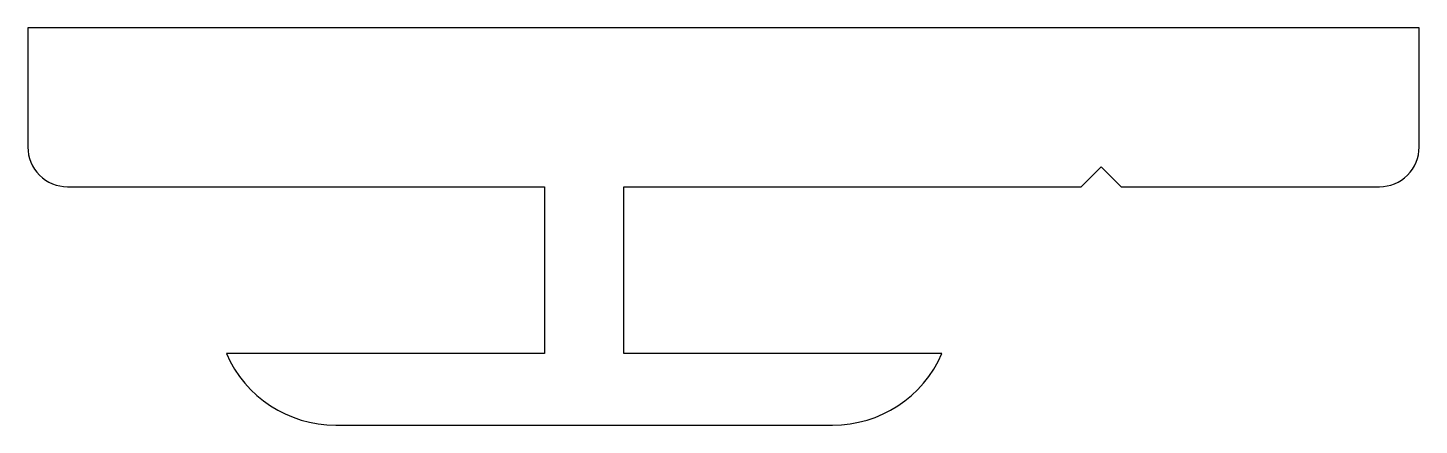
# Model space of a CAD drawing. Extents: x 133.9 to 168.9, y 217.6 to 227.6.
import ezdxf

# ---------------------------------------------------------------- set-up
doc = ezdxf.new("R2010")
doc.units = 0
doc.header["$LTSCALE"] = 15
doc.layers.get('0').update_dxf_attribs({"linetype": 'CONTINUOUS'})

msp = doc.modelspace()

# ---------------------------------------------------------------- linework, layer by layer
msp.add_lwpolyline([(133.893, 227.644), (133.893, 224.644, 0.414214), (134.893, 223.644), (146.893, 223.644), (146.893, 219.444), (138.889, 219.444, 0.298217), (141.638, 217.644), (154.137, 217.644, 0.298217), (156.887, 219.444), (148.882, 219.444), (148.882, 223.644), (160.393, 223.644), (160.893, 224.144), (161.393, 223.644), (167.893, 223.644, 0.414214), (168.893, 224.644), (168.893, 227.644)], format="xyb", close=True)

doc.saveas('drawing.dxf')
